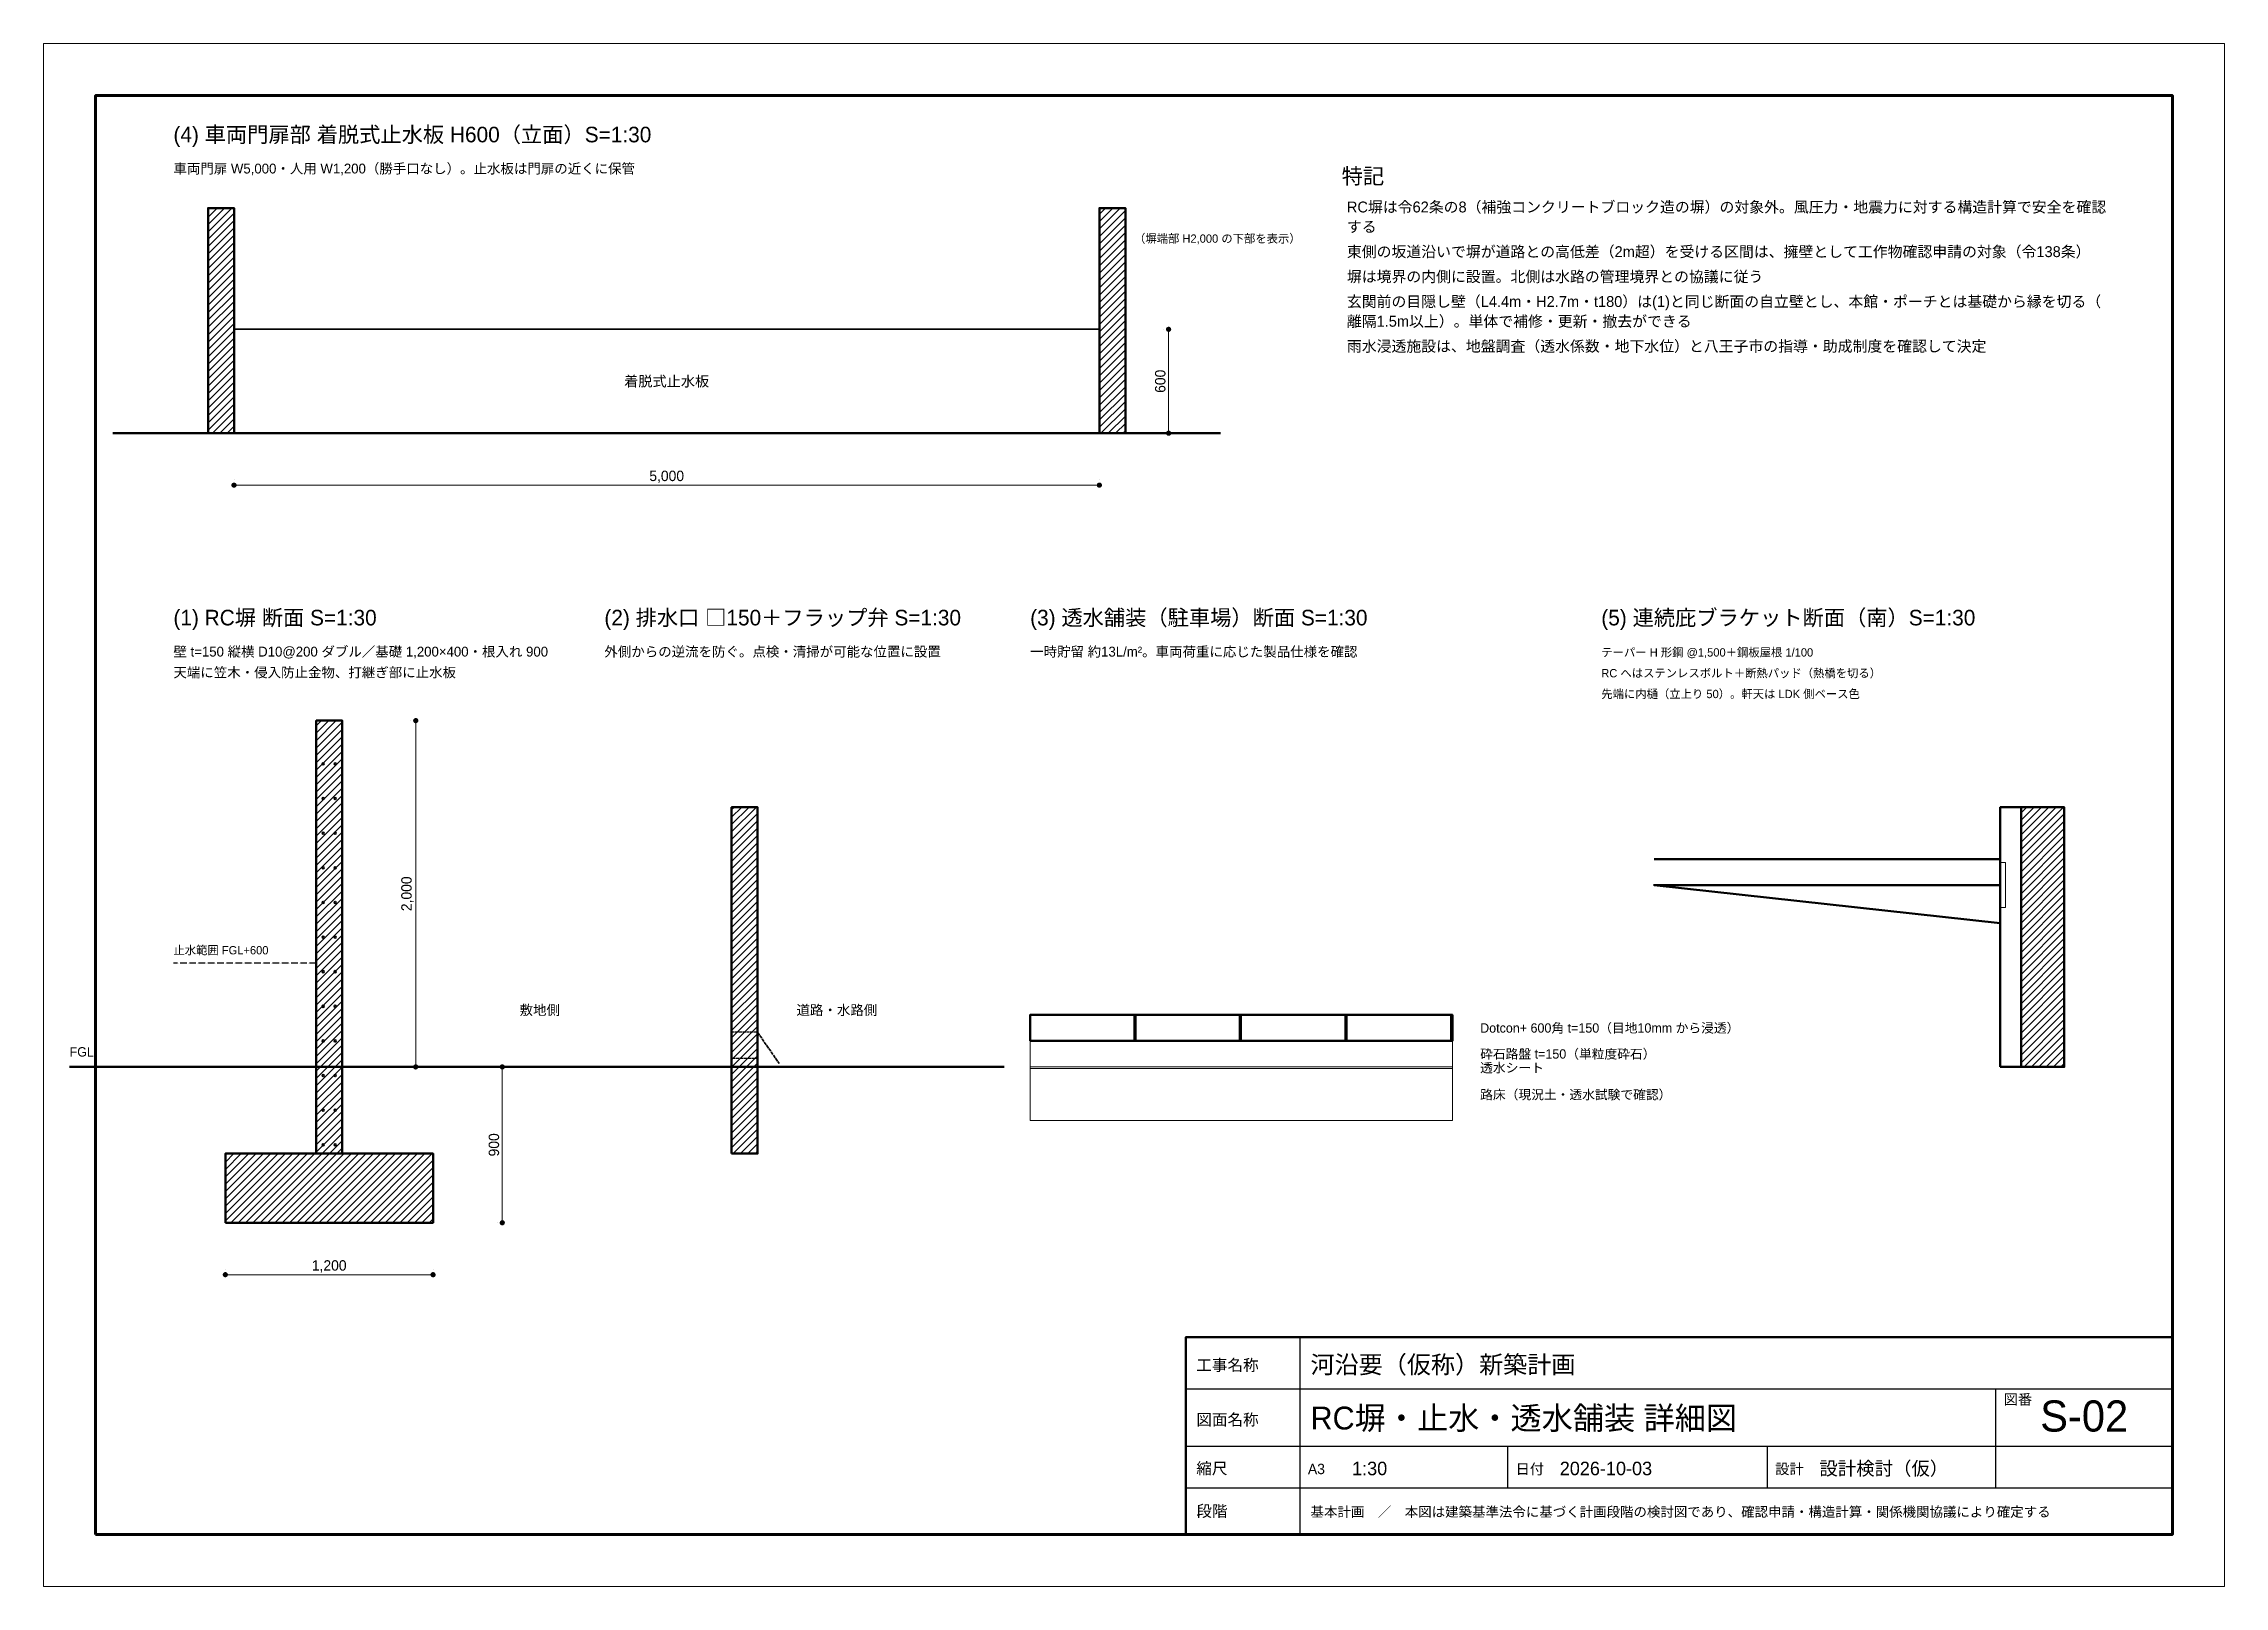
# Model space of a CAD drawing. Header units: millimetres. Extents: x 0 to 12600, y 0 to 8910.
import ezdxf
from ezdxf.enums import TextEntityAlignment as Align

# ---------------------------------------------------------------- set-up
doc = ezdxf.new("R2010")
doc.units = ezdxf.units.MM
doc.header["$LTSCALE"] = 15
doc.linetypes.add('DASHDOT', pattern=[3.556, 2.54, -0.508, 0, -0.508])
doc.linetypes.add('DASHED', pattern=[1.524, 1.27, -0.254])
for name, color, linetype, lineweight in [('A-CUT', 7, 'Continuous', 50), ('A-CUT-HATCH', 8, 'Continuous', 9), ('A-DIMS', 7, 'Continuous', 13), ('A-DOOR', 5, 'Continuous', 18), ('A-DRAIN', 5, 'DASHED', 25), ('A-FLOOD', 5, 'DASHDOT', 25), ('A-GROUND', 7, 'Continuous', 50), ('A-HIDDEN', 8, 'Continuous', 13), ('A-SYMB', 7, 'Continuous', 18), ('A-TEXT', 7, 'Continuous', 18), ('A-VIS', 7, 'Continuous', 18), ('G-FRAME', 7, 'Continuous', 70), ('G-TITLE', 7, 'Continuous', 25), ('S-REBAR', 1, 'Continuous', 35)]:
    doc.layers.add(name, color=color, linetype=linetype, lineweight=lineweight)
doc.styles.add('JP', font='ipag.ttf')
doc.dimstyles.new('JIS', dxfattribs={"dimscale": 30, "dimtxt": 2, "dimasz": 1, "dimexe": 1, "dimexo": 1, "dimgap": 0.6, "dimtad": 1, "dimdec": 0, "dimtxsty": 'JP', "dimblk": 'DOT', "dimcen": 2.5, "dimclrd": 7, "dimclre": 7, "dimclrt": 7, "dimazin": 3, "dimtfac": 1, "dimtmove": 0, "dimatfit": 3, "dimlwd": 13, "dimlwe": 13})

# ---------------------------------------------------------------- blocks, each defined once
blk = doc.blocks.new('_DOT')
at = {"color": 0, "linetype": 'BYBLOCK'}
blk.add_line((-0.5, 0), (-1, 0), dxfattribs=at)
at = {"color": 0, "linetype": 'BYBLOCK', "const_width": 0.5}
blk.add_lwpolyline([(-0.25, 0, 1), (0.25, 0, 1)], format="xyb", close=True, dxfattribs=at)

msp = doc.modelspace()

# ---------------------------------------------------------------- hatches: boundary and pattern name
at = {"layer": 'A-CUT-HATCH'}
h = msp.add_hatch(dxfattribs=at)
h.set_pattern_fill('ANSI31', scale=9.4488)
h.paths.add_polyline_path([(1100, 6660), (1100, 7960), (950, 7960), (950, 6660)])
h = msp.add_hatch(dxfattribs=at)
h.set_pattern_fill('ANSI31', scale=9.4488)
h.paths.add_polyline_path([(6250, 6660), (6250, 7960), (6100, 7960), (6100, 6660)])
h = msp.add_hatch(dxfattribs=at)
h.set_pattern_fill('ANSI31', scale=9.4488)
h.paths.add_polyline_path([(1725, 2500), (1725, 5000), (1575, 5000), (1575, 2500)])
h = msp.add_hatch(dxfattribs=at)
h.set_pattern_fill('ANSI31', scale=9.4488)
h.paths.add_polyline_path([(4125, 2500), (4125, 4500), (3975, 4500), (3975, 2500)])
h = msp.add_hatch(dxfattribs=at)
h.set_pattern_fill('ANSI31', scale=9.4488)
h.paths.add_polyline_path([(11675, 3000), (11675, 4500), (11425, 4500), (11425, 3000)])
h = msp.add_hatch(dxfattribs=at)
h.set_pattern_fill('ANSI31', scale=9.4488)
h.paths.add_polyline_path([(2250, 2100), (2250, 2500), (1050, 2500), (1050, 2100)])

# ---------------------------------------------------------------- linework, layer by layer
at = {"layer": 'A-CUT', "lineweight": 50}
for p, q in [((9305, 4200), (11305, 4200)), ((9305, 4050), (11305, 4050))]:
    msp.add_line(p, q, dxfattribs=at)
for points in [[(950, 6660), (1100, 6660), (1100, 7960), (950, 7960)], [(6100, 6660), (6250, 6660), (6250, 7960), (6100, 7960)], [(1575, 2500), (1725, 2500), (1725, 5000), (1575, 5000)], [(3975, 2500), (4125, 2500), (4125, 4500), (3975, 4500)], [(11425, 3000), (11675, 3000), (11675, 4500), (11425, 4500)], [(1050, 2100), (2250, 2100), (2250, 2500), (1050, 2500)]]:
    msp.add_lwpolyline(points, close=True, dxfattribs=at)
at = {"layer": 'A-CUT'}
for points in [[(11305, 3000), (11425, 3000), (11425, 4500), (11305, 4500)], [(11305, 4050), (11305, 3830), (9305, 4050)], [(5700, 3150), (8140, 3150), (8140, 3300), (5700, 3300)]]:
    msp.add_lwpolyline(points, close=True, dxfattribs=at)
at = {"layer": 'A-CUT', "lineweight": 35}
for points in [[(5700, 3150), (6300, 3150), (6300, 3300), (5700, 3300)], [(6310, 3150), (6910, 3150), (6910, 3300), (6310, 3300)], [(6920, 3150), (7520, 3150), (7520, 3300), (6920, 3300)], [(7530, 3150), (8130, 3150), (8130, 3300), (7530, 3300)]]:
    msp.add_lwpolyline(points, close=True, dxfattribs=at)
at = {"layer": 'A-DOOR', "lineweight": 35}
msp.add_lwpolyline([(1100, 6660), (6100, 6660), (6100, 7260), (1100, 7260)], close=True, dxfattribs=at)
at = {"layer": 'A-DRAIN', "lineweight": 35}
msp.add_line((4125, 3200), (4250, 3020), dxfattribs=at)
at = {"layer": 'A-DRAIN'}
msp.add_lwpolyline([(3975, 3050), (4125, 3050), (4125, 3200), (3975, 3200)], close=True, dxfattribs=at)
at = {"layer": 'A-FLOOD'}
msp.add_line((1575, 3600), (750, 3600), dxfattribs=at)
at = {"layer": 'A-GROUND', "lineweight": 50}
for p, q in [((400, 6660), (6800, 6660)), ((150, 3000), (3150, 3000)), ((2550, 3000), (5550, 3000))]:
    msp.add_line(p, q, dxfattribs=at)
at = {"layer": 'A-HIDDEN'}
msp.add_lwpolyline([(11305, 3920), (11335, 3920), (11335, 4180), (11305, 4180)], close=True, dxfattribs=at)
at = {"layer": 'A-VIS'}
for points in [[(5700, 3000), (8140, 3000), (8140, 3150), (5700, 3150)], [(5700, 2990), (8140, 2990), (8140, 3000), (5700, 3000)], [(5700, 2690), (8140, 2690), (8140, 2990), (5700, 2990)]]:
    msp.add_lwpolyline(points, close=True, dxfattribs=at)
at = {"layer": 'G-FRAME', "lineweight": 0}
msp.add_lwpolyline([(0, 0), (12600, 0), (12600, 8910), (0, 8910)], close=True, dxfattribs=at)
at = {"layer": 'G-FRAME'}
msp.add_lwpolyline([(300, 300), (12300, 300), (12300, 8610), (300, 8610)], close=True, dxfattribs=at)
at = {"layer": 'G-TITLE'}
for p, q in [((7260, 300), (7260, 1440)), ((6600, 1140), (12300, 1140)), ((11280, 570), (11280, 1140)), ((6600, 810), (12300, 810)), ((7260, 570), (7260, 810)), ((8460, 570), (8460, 810)), ((9960, 570), (9960, 810)), ((6600, 570), (12300, 570))]:
    msp.add_line(p, q, dxfattribs=at)
at = {"layer": 'G-TITLE', "lineweight": 50}
msp.add_lwpolyline([(6600, 300), (12300, 300), (12300, 1440), (6600, 1440)], close=True, dxfattribs=at)
at = {"layer": 'S-REBAR'}
for centre in [(1615, 4750), (1685, 4750), (1615, 4550), (1685, 4550), (1615, 4350), (1685, 4350), (1615, 4150), (1685, 4150), (1615, 3950), (1685, 3950), (1615, 3750), (1685, 3750), (1615, 3550), (1685, 3550), (1615, 3350), (1685, 3350), (1615, 3150), (1685, 3150), (1615, 2950), (1685, 2950), (1615, 2750), (1685, 2750), (1615, 2550), (1685, 2550)]:
    msp.add_circle(centre, 6, dxfattribs=at)

# ---------------------------------------------------------------- texts
at = {"layer": 'A-FLOOD', "style": 'JP'}
msp.add_text('止水範囲 FGL+600', height=48, dxfattribs=at).set_placement((750, 3650))
at = {"layer": 'A-SYMB', "style": 'JP'}
msp.add_text('FGL', height=54, dxfattribs=at).set_placement((150, 3060))
at = {"layer": 'A-TEXT', "style": 'JP'}
for s, height, p in [('(4) 車両門扉部 着脱式止水板 H600（立面）S=1:30', 90, (750, 8340)), ('車両門扉 W5,000・人用 W1,200（勝手口なし）。止水板は門扉の近くに保管', 57, (750, 8160)), ('特記', 90, (7500, 8100)), ('RC塀は令62条の8（補強コンクリートブロック造の塀）の対象外。風圧力・地震力に対する構造計算で安全を確認', 63, (7530, 7935)), ('（塀端部 H2,000 の下部を表示）', 48, (6300, 7760)), ('する', 63, (7530, 7821)), ('東側の坂道沿いで塀が道路との高低差（2m超）を受ける区間は、擁壁として工作物確認申請の対象（令138条）', 63, (7530, 7677)), ('塀は境界の内側に設置。北側は水路の管理境界との協議に従う', 63, (7530, 7533)), ('玄関前の目隠し壁（L4.4m・H2.7m・t180）は(1)と同じ断面の自立壁とし、本館・ポーチとは基礎から縁を切る（', 63, (7530, 7389)), ('離隔1.5m以上）。単体で補修・更新・撤去ができる', 63, (7530, 7275)), ('雨水浸透施設は、地盤調査（透水係数・地下水位）と八王子市の指導・助成制度を確認して決定', 63, (7530, 7131)), ('(1) RC塀 断面 S=1:30', 90, (750, 5550)), ('(2) 排水口 □150＋フラップ弁 S=1:30', 90, (3240, 5550)), ('(3) 透水舗装（駐車場）断面 S=1:30', 90, (5700, 5550)), ('(5) 連続庇ブラケット断面（南）S=1:30', 90, (9000, 5550)), ('壁 t=150 縦横 D10@200 ダブル／基礎 1,200×400・根入れ 900', 57, (750, 5370)), ('外側からの逆流を防ぐ。点検・清掃が可能な位置に設置', 57, (3240, 5370)), ('一時貯留 約13L/m²。車両荷重に応じた製品仕様を確認', 57, (5700, 5370)), ('テーパー H 形鋼 @1,500＋鋼板屋根 1/100', 48, (9000, 5370)), ('天端に笠木・侵入防止金物、打継ぎ部に止水板', 57, (750, 5250)), ('RC へはステンレスボルト＋断熱パッド（熱橋を切る）', 48, (9000, 5250)), ('先端に内樋（立上り 50）。軒天は LDK 側ベース色', 48, (9000, 5130)), ('敷地側', 57, (2750, 3300)), ('道路・水路側', 57, (4350, 3300))]:
    msp.add_text(s, height=height, dxfattribs=at).set_placement(p)
msp.add_text('着脱式止水板', height=60, dxfattribs=at).set_placement((3600, 6960), align=Align.MIDDLE_CENTER)
for s, p in [('Dotcon+ 600角 t=150（目地10mm から浸透）', (8300, 3225)), ('砕石路盤 t=150（単粒度砕石）', (8300, 3075)), ('透水シート', (8300, 2995)), ('路床（現況土・透水試験で確認）', (8300, 2840))]:
    msp.add_text(s, height=54, dxfattribs=at).set_placement(p, align=Align.MIDDLE_LEFT)
at = {"layer": 'G-TITLE', "style": 'JP'}
for s, height, p in [('工事名称', 66, (6660, 1245)), ('河沿要（仮称）新築計画', 102, (7320, 1230)), ('RC塀・止水・透水舗装 詳細図', 132, (7320, 906)), ('図番', 60, (11325, 1050)), ('図面名称', 66, (6660, 930)), ('縮尺', 66, (6660, 648)), ('A3', 60, (7305, 648)), ('1:30', 78, (7560, 642)), ('日付', 60, (8505, 648)), ('2026-10-03', 78, (8760, 642)), ('設計', 60, (10005, 648)), ('設計検討（仮）', 78, (10260, 642)), ('段階', 66, (6660, 402)), ('基本計画\u3000／\u3000本図は建築基準法令に基づく計画段階の検討図であり、確認申請・構造計算・関係機関協議により確定する', 57, (7320, 402))]:
    msp.add_text(s, height=height, dxfattribs=at).set_placement(p)
msp.add_text('S-02', height=180, dxfattribs=at).set_placement((11790, 840), align=Align.BOTTOM_CENTER)

# ---------------------------------------------------------------- dimensions: what is measured, and where the dimension line sits
at = {"layer": 'A-DIMS'}
for base, p1, p2, text in [((6500, 6660), (6500, 6660), (6500, 7260), '600'), ((2150, 3000), (2150, 3000), (2150, 5000), '2,000'), ((2650, 2100), (2650, 2100), (2650, 3000), '900')]:
    msp.add_linear_dim(base=base, p1=p1, p2=p2, angle=90, text=text, dimstyle='JIS', dxfattribs=at).render()
for base, p1, p2, text in [((1100, 6360), (1100, 6360), (6100, 6360), '5,000'), ((1050, 1800), (1050, 1800), (2250, 1800), '1,200')]:
    msp.add_linear_dim(base=base, p1=p1, p2=p2, text=text, dimstyle='JIS', dxfattribs=at).render()

doc.saveas('drawing.dxf')
